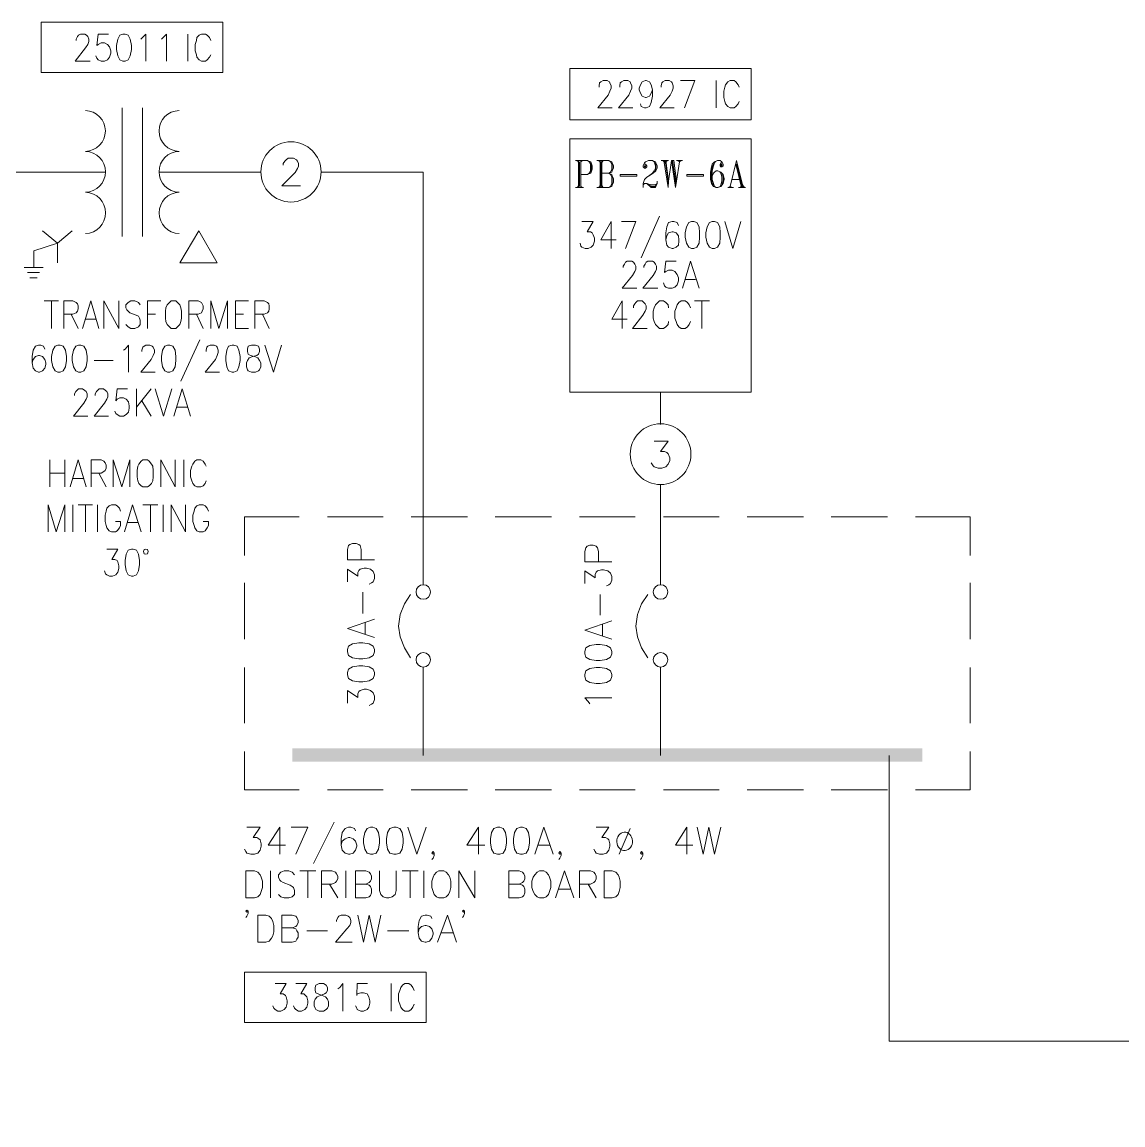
# Model space of a CAD drawing. Header units: inches. Extents: x 0.9 to 46, y 0.8 to 32.4.
# Drawn here: x 14.577 to 17.771, y 13.173 to 16.371 of the extents above; entities that cross this region are included whole.
import ezdxf

# ---------------------------------------------------------------- set-up
doc = ezdxf.new("R2010")
doc.units = ezdxf.units.IN
doc.header["$MEASUREMENT"] = 0
doc.layers.add('PDF_Geometry', color=7, linetype='Continuous')
doc.layers.add('PDF_Solid Fills', color=7, linetype='Continuous')

msp = doc.modelspace()

# ---------------------------------------------------------------- linework, layer by layer
at = {"layer": 'PDF_Geometry', "lineweight": 9}
for points in [[(14.6331, 16.3714), (15.1597, 16.3714), (15.1597, 16.2247), (14.6331, 16.2247)], [(14.8697, 16.3364), (14.8614, 16.333), (14.8547, 16.3214), (14.8514, 16.303), (14.8514, 16.2914), (14.8547, 16.273), (14.8614, 16.2614), (14.8697, 16.258), (14.8764, 16.258), (14.8847, 16.2614), (14.8914, 16.273), (14.8947, 16.2914), (14.8947, 16.303), (14.8914, 16.3214), (14.8847, 16.333), (14.8764, 16.3364)], [(16.1664, 16.2364), (16.693, 16.2364), (16.693, 16.088), (16.1664, 16.088)], [(16.1664, 15.2981), (16.693, 15.2981), (16.693, 16.033), (16.1664, 16.033)], [(16.6047, 15.9547), (16.608, 15.9547), (16.608, 15.9597), (16.6047, 15.9597)], [(16.3614, 15.9247), (16.313, 15.9247), (16.313, 15.9297), (16.3614, 15.9297)], [(16.383, 15.9514), (16.3864, 15.9514), (16.3864, 15.9547), (16.383, 15.9547)], [(16.5547, 15.9247), (16.5064, 15.9247), (16.5064, 15.9297), (16.5547, 15.9297)], [(16.5197, 15.793), (16.5114, 15.7897), (16.5047, 15.778), (16.5014, 15.7597), (16.5014, 15.748), (16.5047, 15.7297), (16.5114, 15.7181), (16.5197, 15.7147), (16.5264, 15.7147), (16.5347, 15.7181), (16.5414, 15.7297), (16.543, 15.748), (16.543, 15.7597), (16.5414, 15.778), (16.5347, 15.7897), (16.5264, 15.793)], [(16.5797, 15.793), (16.5714, 15.7897), (16.5647, 15.778), (16.5614, 15.7597), (16.5614, 15.748), (16.5647, 15.7297), (16.5714, 15.7181), (16.5797, 15.7147), (16.5864, 15.7147), (16.5947, 15.7181), (16.6014, 15.7297), (16.603, 15.748), (16.603, 15.7597), (16.6014, 15.778), (16.5947, 15.7897), (16.5864, 15.793)], [(15.0347, 15.673), (15.0897, 15.7664), (15.1431, 15.673)], [(15.0097, 15.5631), (15.0047, 15.5581), (14.9981, 15.5514), (14.9947, 15.5431), (14.9931, 15.5331), (14.9931, 15.5131), (14.9947, 15.503), (14.9981, 15.4947), (15.0047, 15.488), (15.0097, 15.483), (15.0231, 15.483), (15.0281, 15.488), (15.0347, 15.4947), (15.0381, 15.503), (15.0397, 15.5131), (15.0397, 15.5331), (15.0381, 15.5431), (15.0347, 15.5514), (15.0281, 15.5581), (15.0231, 15.5631)], [(14.6814, 15.4347), (14.6731, 15.4314), (14.6664, 15.4197), (14.6631, 15.4014), (14.6631, 15.3897), (14.6664, 15.3714), (14.6731, 15.3597), (14.6814, 15.3564), (14.6881, 15.3564), (14.6964, 15.3597), (14.7031, 15.3714), (14.7064, 15.3897), (14.7064, 15.4014), (14.7031, 15.4197), (14.6964, 15.4314), (14.6881, 15.4347)], [(14.7414, 15.4347), (14.7331, 15.4314), (14.7264, 15.4197), (14.723, 15.4014), (14.723, 15.3897), (14.7264, 15.3714), (14.7331, 15.3597), (14.7414, 15.3564), (14.7481, 15.3564), (14.7564, 15.3597), (14.7631, 15.3714), (14.7664, 15.3897), (14.7664, 15.4014), (14.7631, 15.4197), (14.7564, 15.4314), (14.7481, 15.4347)], [(14.9997, 15.4347), (14.9914, 15.4314), (14.9847, 15.4197), (14.9814, 15.4014), (14.9814, 15.3897), (14.9847, 15.3714), (14.9914, 15.3597), (14.9997, 15.3564), (15.0064, 15.3564), (15.0147, 15.3597), (15.0214, 15.3714), (15.0231, 15.3897), (15.0231, 15.4014), (15.0214, 15.4197), (15.0147, 15.4314), (15.0064, 15.4347)], [(15.1864, 15.4347), (15.1764, 15.4314), (15.1714, 15.4197), (15.1681, 15.4014), (15.1681, 15.3897), (15.1714, 15.3714), (15.1764, 15.3597), (15.1864, 15.3564), (15.1914, 15.3564), (15.2014, 15.3597), (15.2064, 15.3714), (15.2097, 15.3897), (15.2097, 15.4014), (15.2064, 15.4197), (15.2014, 15.4314), (15.1914, 15.4347)], [(15.2431, 15.4347), (15.2331, 15.4314), (15.2314, 15.4231), (15.2314, 15.4164), (15.2331, 15.4081), (15.2397, 15.4047), (15.2514, 15.4014), (15.2614, 15.398), (15.2664, 15.3897), (15.2697, 15.383), (15.2697, 15.3714), (15.2664, 15.363), (15.2631, 15.3597), (15.2547, 15.3564), (15.2431, 15.3564), (15.2331, 15.3597), (15.2314, 15.363), (15.2281, 15.3714), (15.2281, 15.383), (15.2314, 15.3897), (15.2364, 15.398), (15.2464, 15.4014), (15.258, 15.4047), (15.2631, 15.4081), (15.2664, 15.4164), (15.2664, 15.4231), (15.2631, 15.4314), (15.2547, 15.4347)], [(14.9281, 15.1014), (14.9231, 15.0981), (14.9164, 15.0897), (14.9131, 15.0831), (14.9114, 15.0714), (14.9114, 15.053), (14.9131, 15.0414), (14.9164, 15.033), (14.9231, 15.0264), (14.9281, 15.0231), (14.9414, 15.0231), (14.9464, 15.0264), (14.9531, 15.033), (14.9564, 15.0414), (14.9581, 15.053), (14.9581, 15.0714), (14.9564, 15.0831), (14.9531, 15.0897), (14.9464, 15.0981), (14.9414, 15.1014)], [(14.8947, 14.843), (14.8847, 14.8397), (14.8797, 14.828), (14.8764, 14.8097), (14.8764, 14.7981), (14.8797, 14.7797), (14.8847, 14.7681), (14.8947, 14.7647), (14.8997, 14.7647), (14.9097, 14.7681), (14.9147, 14.7797), (14.9181, 14.7981), (14.9181, 14.8097), (14.9147, 14.828), (14.9097, 14.8397), (14.8997, 14.843)], [(14.9431, 14.8364), (14.9414, 14.8414), (14.9364, 14.843), (14.9314, 14.8414), (14.9297, 14.8364), (14.9314, 14.8297), (14.9364, 14.828), (14.9414, 14.8297)], [(15.5214, 14.5447), (15.5247, 14.5347), (15.5364, 14.5281), (15.5547, 14.5247), (15.5664, 14.5247), (15.5847, 14.5281), (15.5964, 14.5347), (15.5997, 14.5447), (15.5997, 14.5514), (15.5964, 14.5614), (15.5847, 14.5681), (15.5664, 14.5714), (15.5547, 14.5714), (15.5364, 14.5681), (15.5247, 14.5614), (15.5214, 14.5514)], [(16.2097, 14.5397), (16.213, 14.5297), (16.2247, 14.5231), (16.243, 14.5197), (16.2547, 14.5197), (16.2731, 14.5231), (16.2847, 14.5297), (16.288, 14.5397), (16.288, 14.5464), (16.2847, 14.5564), (16.2731, 14.5631), (16.2547, 14.5664), (16.243, 14.5664), (16.2247, 14.5631), (16.213, 14.5564), (16.2097, 14.5464)], [(15.5214, 14.4781), (15.5247, 14.4681), (15.5364, 14.4614), (15.5547, 14.4581), (15.5664, 14.4581), (15.5847, 14.4614), (15.5964, 14.4681), (15.5997, 14.4781), (15.5997, 14.4847), (15.5964, 14.4947), (15.5847, 14.5014), (15.5664, 14.5047), (15.5547, 14.5047), (15.5364, 14.5014), (15.5247, 14.4947), (15.5214, 14.4847)], [(16.2097, 14.4731), (16.213, 14.4631), (16.2247, 14.4564), (16.243, 14.4531), (16.2547, 14.4531), (16.2731, 14.4564), (16.2847, 14.4631), (16.288, 14.4731), (16.288, 14.4797), (16.2847, 14.4898), (16.2731, 14.4964), (16.2547, 14.4997), (16.243, 14.4997), (16.2247, 14.4964), (16.213, 14.4898), (16.2097, 14.4797)], [(15.588, 14.0364), (15.5781, 14.0331), (15.5714, 14.0214), (15.568, 14.0031), (15.568, 13.9914), (15.5714, 13.9731), (15.5781, 13.9614), (15.588, 13.9581), (15.5947, 13.9581), (15.6047, 13.9614), (15.6114, 13.9731), (15.6147, 13.9914), (15.6147, 14.0031), (15.6114, 14.0214), (15.6047, 14.0331), (15.5947, 14.0364)], [(15.6564, 14.0364), (15.6447, 14.0331), (15.638, 14.0214), (15.6347, 14.0031), (15.6347, 13.9914), (15.638, 13.9731), (15.6447, 13.9614), (15.6564, 13.9581), (15.6631, 13.9581), (15.673, 13.9614), (15.6797, 13.9731), (15.6831, 13.9914), (15.6831, 14.0031), (15.6797, 14.0214), (15.673, 14.0331), (15.6631, 14.0364)], [(15.9564, 14.0364), (15.9464, 14.0331), (15.9397, 14.0214), (15.9364, 14.0031), (15.9364, 13.9914), (15.9397, 13.9731), (15.9464, 13.9614), (15.9564, 13.9581), (15.9631, 13.9581), (15.973, 13.9614), (15.9797, 13.9731), (15.983, 13.9914), (15.983, 14.0031), (15.9797, 14.0214), (15.973, 14.0331), (15.9631, 14.0364)], [(16.023, 14.0364), (16.013, 14.0331), (16.0064, 14.0214), (16.003, 14.0031), (16.003, 13.9914), (16.0064, 13.9731), (16.013, 13.9614), (16.023, 13.9581), (16.0297, 13.9581), (16.0397, 13.9614), (16.0464, 13.9731), (16.0497, 13.9914), (16.0497, 14.0031), (16.0464, 14.0214), (16.0397, 14.0331), (16.0297, 14.0364)], [(15.2264, 13.8314), (15.2264, 13.9097), (15.2514, 13.9097), (15.2614, 13.9064), (15.2681, 13.8981), (15.2714, 13.8914), (15.2747, 13.8797), (15.2747, 13.8614), (15.2714, 13.8498), (15.2681, 13.8414), (15.2614, 13.8348), (15.2514, 13.8314)], [(15.7864, 13.9097), (15.7797, 13.9064), (15.773, 13.8981), (15.7697, 13.8914), (15.7664, 13.8797), (15.7664, 13.8614), (15.7697, 13.8498), (15.773, 13.8414), (15.7797, 13.8348), (15.7864, 13.8314), (15.8014, 13.8314), (15.808, 13.8348), (15.8147, 13.8414), (15.8181, 13.8498), (15.8214, 13.8614), (15.8214, 13.8797), (15.8181, 13.8914), (15.8147, 13.8981), (15.808, 13.9064), (15.8014, 13.9097)], [(16.0781, 13.9097), (16.0714, 13.9064), (16.0647, 13.8981), (16.0597, 13.8914), (16.0564, 13.8797), (16.0564, 13.8614), (16.0597, 13.8498), (16.0647, 13.8414), (16.0714, 13.8348), (16.0781, 13.8314), (16.0914, 13.8314), (16.098, 13.8348), (16.1047, 13.8414), (16.108, 13.8498), (16.1114, 13.8614), (16.1114, 13.8797), (16.108, 13.8914), (16.1047, 13.8981), (16.098, 13.9064), (16.0914, 13.9097)], [(16.2664, 13.8314), (16.2664, 13.9097), (16.2897, 13.9097), (16.2997, 13.9064), (16.3064, 13.8981), (16.3097, 13.8914), (16.313, 13.8797), (16.313, 13.8614), (16.3097, 13.8498), (16.3064, 13.8414), (16.2997, 13.8348), (16.2897, 13.8314)], [(15.2614, 13.7031), (15.2614, 13.7814), (15.2847, 13.7814), (15.2947, 13.7781), (15.3014, 13.7714), (15.3047, 13.7631), (15.3081, 13.7514), (15.3081, 13.7331), (15.3047, 13.7214), (15.3014, 13.7148), (15.2947, 13.7064), (15.2847, 13.7031)], [(15.2231, 13.6164), (15.7497, 13.6164), (15.7497, 13.4698), (15.2231, 13.4698)], [(15.4397, 13.5831), (15.4297, 13.5781), (15.4281, 13.5714), (15.4281, 13.5631), (15.4297, 13.5564), (15.4364, 13.5531), (15.4481, 13.5481), (15.4581, 13.5448), (15.463, 13.5381), (15.4664, 13.5297), (15.4664, 13.5181), (15.463, 13.5114), (15.4597, 13.5081), (15.4514, 13.5031), (15.4397, 13.5031), (15.4297, 13.5081), (15.4281, 13.5114), (15.4247, 13.5181), (15.4247, 13.5297), (15.4281, 13.5381), (15.433, 13.5448), (15.4431, 13.5481), (15.4547, 13.5531), (15.4597, 13.5564), (15.463, 13.5631), (15.463, 13.5714), (15.4597, 13.5781), (15.4514, 13.5831)]]:
    msp.add_lwpolyline(points, close=True, dxfattribs=at)
for points in [[(14.7347, 16.318), (14.7347, 16.3214), (14.7381, 16.3297), (14.7414, 16.333), (14.7464, 16.3364), (14.7597, 16.3364), (14.7647, 16.333), (14.7681, 16.3297), (14.7714, 16.3214), (14.7714, 16.3147), (14.7681, 16.3064), (14.7614, 16.2964), (14.7314, 16.258), (14.7747, 16.258)], [(14.828, 16.3364), (14.7981, 16.3364), (14.7947, 16.303), (14.7981, 16.3064), (14.8064, 16.3114), (14.8164, 16.3114), (14.8247, 16.3064), (14.8314, 16.2997), (14.8347, 16.288), (14.8347, 16.2814), (14.8314, 16.2697), (14.8247, 16.2614), (14.8164, 16.258), (14.8064, 16.258), (14.7981, 16.2614), (14.7947, 16.2664), (14.7914, 16.273)], [(14.9214, 16.3214), (14.9264, 16.3264), (14.9364, 16.3364), (14.9364, 16.258)], [(14.9814, 16.3214), (14.9864, 16.3264), (14.9964, 16.3364), (14.9964, 16.258)], [(15.0581, 16.3364), (15.0581, 16.258)], [(15.1247, 16.318), (15.1214, 16.3264), (15.1147, 16.333), (15.1097, 16.3364), (15.0981, 16.3364), (15.0914, 16.333), (15.0847, 16.3264), (15.0831, 16.318), (15.0797, 16.3064), (15.0797, 16.288), (15.0831, 16.2764), (15.0847, 16.2697), (15.0914, 16.2614), (15.0981, 16.258), (15.1097, 16.258), (15.1147, 16.2614), (15.1214, 16.2697), (15.1247, 16.2764)], [(16.2514, 16.183), (16.2514, 16.1864), (16.2531, 16.1947), (16.2564, 16.198), (16.263, 16.2014), (16.2747, 16.2014), (16.2814, 16.198), (16.283, 16.1947), (16.2864, 16.1864), (16.2864, 16.1797), (16.283, 16.1714), (16.278, 16.1597), (16.248, 16.123), (16.2897, 16.123)], [(16.3114, 16.183), (16.3114, 16.1864), (16.313, 16.1947), (16.3164, 16.198), (16.323, 16.2014), (16.3347, 16.2014), (16.3414, 16.198), (16.343, 16.1947), (16.3464, 16.1864), (16.3464, 16.1797), (16.343, 16.1714), (16.338, 16.1597), (16.308, 16.123), (16.3497, 16.123)], [(16.4064, 16.1747), (16.403, 16.1647), (16.398, 16.1564), (16.388, 16.153), (16.3864, 16.153), (16.3764, 16.1564), (16.3714, 16.1647), (16.368, 16.1747), (16.368, 16.1797), (16.3714, 16.1897), (16.3764, 16.198), (16.3864, 16.2014), (16.388, 16.2014), (16.398, 16.198), (16.403, 16.1897), (16.4064, 16.1747), (16.4064, 16.1564), (16.403, 16.138), (16.398, 16.1264), (16.388, 16.123), (16.383, 16.123), (16.3731, 16.1264), (16.3714, 16.1347)], [(16.4314, 16.183), (16.4314, 16.1864), (16.433, 16.1947), (16.4364, 16.198), (16.443, 16.2014), (16.4547, 16.2014), (16.4614, 16.198), (16.463, 16.1947), (16.4664, 16.1864), (16.4664, 16.1797), (16.463, 16.1714), (16.458, 16.1597), (16.428, 16.123), (16.4697, 16.123)], [(16.4997, 16.123), (16.5297, 16.2014), (16.488, 16.2014)], [(16.5914, 16.2014), (16.5914, 16.123)], [(16.658, 16.183), (16.6547, 16.1897), (16.648, 16.198), (16.643, 16.2014), (16.6314, 16.2014), (16.6247, 16.198), (16.618, 16.1897), (16.6164, 16.183), (16.613, 16.1714), (16.613, 16.153), (16.6164, 16.1414), (16.618, 16.1347), (16.6247, 16.1264), (16.6314, 16.123), (16.643, 16.123), (16.648, 16.1264), (16.6547, 16.1347), (16.658, 16.1414)], [(14.8681, 15.7497), (14.8681, 16.123)], [(14.9264, 15.7497), (14.9264, 16.123)], [(15.3347, 15.9564), (15.3347, 15.9614), (15.3397, 15.968), (15.3431, 15.9714), (15.3497, 15.9764), (15.3647, 15.9764), (15.3731, 15.9714), (15.3764, 15.968), (15.3797, 15.9614), (15.3797, 15.953), (15.3764, 15.9464), (15.3697, 15.9347), (15.3314, 15.8964), (15.3847, 15.8964)], [(16.183, 15.9697), (16.2181, 15.9697), (16.2264, 15.9664), (16.228, 15.9631), (16.2314, 15.9547), (16.2314, 15.9447), (16.228, 15.9364), (16.2264, 15.933), (16.2181, 15.9297), (16.198, 15.9297)], [(16.1864, 15.9697), (16.1914, 15.9664)], [(16.1897, 15.9697), (16.1914, 15.9631)], [(16.1914, 15.9697), (16.1914, 15.8914)], [(16.1947, 15.9664), (16.1947, 15.8947)], [(16.198, 15.9697), (16.198, 15.8914)], [(16.1997, 15.9697), (16.198, 15.9631)], [(16.203, 15.9697), (16.198, 15.9664)], [(16.2181, 15.9697), (16.223, 15.9664), (16.2264, 15.9597), (16.2264, 15.9397), (16.223, 15.933), (16.2181, 15.9297)], [(16.2264, 15.9631), (16.228, 15.9547), (16.228, 15.9447), (16.2264, 15.9364)], [(16.2447, 15.9697), (16.2797, 15.9697), (16.288, 15.9664), (16.2897, 15.9631), (16.293, 15.9547), (16.293, 15.948), (16.2897, 15.9397), (16.288, 15.9364), (16.2797, 15.933), (16.288, 15.9297), (16.2897, 15.9247), (16.293, 15.918), (16.293, 15.9064), (16.2897, 15.8997), (16.288, 15.8947), (16.2797, 15.8914), (16.2447, 15.8914)], [(16.248, 15.9697), (16.2547, 15.9664)], [(16.2514, 15.9697), (16.2547, 15.9631)], [(16.2547, 15.9697), (16.2547, 15.8914)], [(16.2564, 15.9664), (16.2564, 15.8947)], [(16.2597, 15.9697), (16.2597, 15.8914)], [(16.2797, 15.9697), (16.2847, 15.9664), (16.288, 15.9597), (16.288, 15.9447), (16.2847, 15.9364), (16.2797, 15.933), (16.2597, 15.933)], [(16.263, 15.9697), (16.2597, 15.9631)], [(16.2647, 15.9697), (16.2597, 15.9664)], [(16.288, 15.9631), (16.2897, 15.9547), (16.2897, 15.948), (16.288, 15.9397)], [(16.383, 15.9597), (16.3864, 15.9597), (16.3897, 15.9547), (16.3897, 15.9514), (16.3864, 15.948), (16.383, 15.948), (16.3797, 15.9514), (16.3797, 15.9547), (16.383, 15.9631), (16.3864, 15.9664), (16.3947, 15.9697), (16.4064, 15.9697), (16.4147, 15.9664), (16.4164, 15.9631), (16.4197, 15.9547), (16.4197, 15.948), (16.4164, 15.9397), (16.408, 15.933), (16.3947, 15.9247), (16.3897, 15.9214), (16.383, 15.9147), (16.3797, 15.903), (16.3797, 15.8914)], [(16.4064, 15.9697), (16.4114, 15.9664), (16.4147, 15.9547), (16.4147, 15.948), (16.4114, 15.9397), (16.4064, 15.933), (16.3947, 15.9247)], [(16.4147, 15.9631), (16.4164, 15.9547), (16.4164, 15.948), (16.4147, 15.9397)], [(16.4314, 15.9697), (16.453, 15.9697)], [(16.4347, 15.9697), (16.443, 15.9664)], [(16.4364, 15.9697), (16.443, 15.9631)], [(16.4397, 15.9697), (16.4514, 15.8914), (16.4514, 15.9097), (16.443, 15.9697)], [(16.4447, 15.9697), (16.453, 15.9097), (16.4614, 15.9697), (16.473, 15.8914), (16.473, 15.9097), (16.4647, 15.9697)], [(16.448, 15.9697), (16.4447, 15.9631)], [(16.4514, 15.9697), (16.4447, 15.9664)], [(16.4614, 15.9697), (16.468, 15.9697), (16.4764, 15.9097), (16.4847, 15.9664)], [(16.4764, 15.9697), (16.493, 15.9697)], [(16.4797, 15.9697), (16.4847, 15.9664), (16.4897, 15.9697)], [(16.608, 15.9631), (16.6047, 15.9631), (16.603, 15.9597), (16.603, 15.9547), (16.6047, 15.9514), (16.608, 15.9514), (16.6114, 15.9547), (16.6114, 15.9597), (16.608, 15.9664), (16.603, 15.9697), (16.5947, 15.9697), (16.5864, 15.9664), (16.5797, 15.9597), (16.578, 15.9514), (16.5747, 15.9364), (16.5747, 15.9147), (16.578, 15.903), (16.583, 15.8947), (16.5914, 15.8914), (16.5964, 15.8914), (16.6047, 15.8947), (16.6114, 15.903), (16.6147, 15.9147), (16.6147, 15.918), (16.6114, 15.9297), (16.6047, 15.9364), (16.5964, 15.9397), (16.5914, 15.9397), (16.5864, 15.9364), (16.583, 15.933), (16.5797, 15.9247)], [(16.583, 15.9597), (16.5797, 15.9514), (16.578, 15.9364), (16.578, 15.9147), (16.5797, 15.903), (16.583, 15.8997)], [(16.5947, 15.9697), (16.588, 15.9664), (16.5864, 15.9631), (16.583, 15.9547), (16.5797, 15.9397), (16.5797, 15.9147), (16.583, 15.903), (16.5864, 15.8947), (16.5914, 15.8914)], [(16.6697, 15.8914), (16.6497, 15.9697), (16.6314, 15.8947)], [(16.648, 15.9597), (16.6647, 15.8914)], [(16.6497, 15.9597), (16.668, 15.8914)], [(14.8197, 15.9364), (14.5247, 15.9364)], [(15.2697, 15.9364), (14.9747, 15.9364)], [(15.7414, 14.7397), (15.7414, 15.9364), (15.4447, 15.9364)], [(16.2797, 15.933), (16.2847, 15.9297), (16.288, 15.9214), (16.288, 15.903), (16.2847, 15.8947), (16.2797, 15.8914)], [(16.5964, 15.8914), (16.603, 15.8947), (16.6047, 15.8997), (16.608, 15.9097), (16.608, 15.9214), (16.6047, 15.933), (16.603, 15.9364), (16.5964, 15.9397)], [(16.608, 15.903), (16.6114, 15.9097), (16.6114, 15.9214), (16.608, 15.9297)], [(16.1914, 15.8997), (16.1897, 15.8914)], [(16.198, 15.8997), (16.1997, 15.8914)], [(16.2547, 15.8997), (16.2514, 15.8914)], [(16.2597, 15.8997), (16.263, 15.8914)], [(16.288, 15.9247), (16.2897, 15.918), (16.2897, 15.9064), (16.288, 15.8997)], [(16.3797, 15.8997), (16.383, 15.903), (16.3897, 15.903), (16.403, 15.8997), (16.4147, 15.8997), (16.4197, 15.903)], [(16.4197, 15.9097), (16.4197, 15.903), (16.4164, 15.8947), (16.4147, 15.8914), (16.403, 15.8914), (16.3897, 15.903), (16.403, 15.8947), (16.4147, 15.8947), (16.4164, 15.8997)], [(16.453, 15.9097), (16.4514, 15.8914)], [(16.4764, 15.9097), (16.473, 15.8914)], [(16.6364, 15.9147), (16.6614, 15.9147)], [(16.6647, 15.8997), (16.6614, 15.8914)], [(16.668, 15.8997), (16.673, 15.8914)], [(16.183, 15.8914), (16.2064, 15.8914)], [(16.1914, 15.8947), (16.1864, 15.8914)], [(16.198, 15.8947), (16.203, 15.8914)], [(16.2547, 15.8947), (16.248, 15.8914)], [(16.2597, 15.8947), (16.2647, 15.8914)], [(16.6247, 15.8914), (16.6414, 15.8914)], [(16.628, 15.8914), (16.6314, 15.8947), (16.6364, 15.8914)], [(16.6564, 15.8914), (16.6764, 15.8914)], [(16.6647, 15.8947), (16.6597, 15.8914)], [(16.4264, 15.808), (16.3731, 15.688)], [(16.2014, 15.793), (16.2347, 15.793), (16.2164, 15.763), (16.2264, 15.763), (16.2314, 15.7597), (16.2347, 15.7547), (16.238, 15.7447), (16.238, 15.7364), (16.2347, 15.7247), (16.228, 15.7181), (16.2197, 15.7147), (16.2114, 15.7147), (16.2014, 15.7181), (16.198, 15.7214), (16.1964, 15.7297)], [(16.2864, 15.7147), (16.2864, 15.793), (16.2564, 15.7397), (16.3014, 15.7397)], [(16.328, 15.7147), (16.3581, 15.793), (16.3164, 15.793)], [(16.4814, 15.7814), (16.4781, 15.7897), (16.468, 15.793), (16.463, 15.793), (16.453, 15.7897), (16.448, 15.778), (16.4447, 15.7597), (16.4447, 15.7397), (16.448, 15.7247), (16.453, 15.7181), (16.463, 15.7147), (16.4664, 15.7147), (16.4747, 15.7181), (16.4814, 15.7247), (16.483, 15.7364), (16.483, 15.7397), (16.4814, 15.7514), (16.4747, 15.7597), (16.4664, 15.763), (16.463, 15.763), (16.453, 15.7597), (16.448, 15.7514), (16.4447, 15.7397)], [(16.6164, 15.793), (16.6397, 15.7147), (16.663, 15.793)], [(14.723, 15.7664), (14.6798, 15.7297), (14.6364, 15.7664)], [(14.6114, 15.6597), (14.6114, 15.708), (14.6798, 15.7297), (14.6798, 15.673)], [(16.3214, 15.6597), (16.3214, 15.6631), (16.3247, 15.6697), (16.328, 15.6747), (16.333, 15.678), (16.3464, 15.678), (16.3514, 15.6747), (16.3547, 15.6697), (16.3581, 15.6631), (16.3581, 15.6547), (16.3547, 15.6481), (16.348, 15.6364), (16.318, 15.5997), (16.3614, 15.5997)], [(16.3814, 15.6597), (16.3814, 15.6631), (16.3847, 15.6697), (16.388, 15.6747), (16.393, 15.678), (16.4064, 15.678), (16.4114, 15.6747), (16.4147, 15.6697), (16.418, 15.6631), (16.418, 15.6547), (16.4147, 15.6481), (16.408, 15.6364), (16.378, 15.5997), (16.4214, 15.5997)], [(16.4747, 15.678), (16.4447, 15.678), (16.4414, 15.6447), (16.4447, 15.6481), (16.453, 15.6514), (16.463, 15.6514), (16.4714, 15.6481), (16.4781, 15.6397), (16.4814, 15.6297), (16.4814, 15.6214), (16.4781, 15.6097), (16.4714, 15.603), (16.463, 15.5997), (16.453, 15.5997), (16.4447, 15.603), (16.4414, 15.6064), (16.438, 15.6147)], [(16.493, 15.5997), (16.5164, 15.678), (16.5414, 15.5997)], [(14.6381, 15.6597), (14.5831, 15.6597)], [(14.6281, 15.6447), (14.5931, 15.6447)], [(14.6214, 15.6297), (14.5997, 15.6297)], [(16.5014, 15.6247), (16.5314, 15.6247)], [(14.6414, 15.5631), (14.6831, 15.5631)], [(14.6631, 15.5631), (14.6631, 15.483)], [(14.6981, 15.483), (14.6981, 15.5631), (14.7247, 15.5631), (14.7347, 15.5581), (14.7381, 15.5547), (14.7397, 15.5481), (14.7397, 15.5397), (14.7381, 15.5331), (14.7347, 15.5281), (14.7247, 15.5247), (14.6981, 15.5247)], [(14.7531, 15.483), (14.7764, 15.5631), (14.7997, 15.483)], [(14.8147, 15.483), (14.8147, 15.5631), (14.8581, 15.483), (14.8581, 15.5631)], [(14.9197, 15.5514), (14.9147, 15.5581), (14.9047, 15.5631), (14.8931, 15.5631), (14.8847, 15.5581), (14.8781, 15.5514), (14.8781, 15.5431), (14.8814, 15.5364), (14.8847, 15.5331), (14.8897, 15.5281), (14.9081, 15.5214), (14.9147, 15.518), (14.9181, 15.5131), (14.9197, 15.5064), (14.9197, 15.4947), (14.9147, 15.488), (14.9047, 15.483), (14.8931, 15.483), (14.8847, 15.488), (14.8781, 15.4947)], [(14.9414, 15.483), (14.9414, 15.5631), (14.9797, 15.5631)], [(15.0614, 15.483), (15.0614, 15.5631), (15.088, 15.5631), (15.0981, 15.5581), (15.0997, 15.5547), (15.1031, 15.5481), (15.1031, 15.5397), (15.0997, 15.5331), (15.0981, 15.5281), (15.088, 15.5247), (15.0614, 15.5247)], [(15.1247, 15.483), (15.1247, 15.5631), (15.1481, 15.483), (15.173, 15.5631), (15.173, 15.483)], [(15.2347, 15.483), (15.1964, 15.483), (15.1964, 15.5631), (15.2347, 15.5631)], [(15.2531, 15.483), (15.2531, 15.5631), (15.2797, 15.5631), (15.2897, 15.5581), (15.293, 15.5547), (15.2947, 15.5481), (15.2947, 15.5397), (15.293, 15.5331), (15.2897, 15.5281), (15.2797, 15.5247), (15.2531, 15.5247)], [(16.318, 15.483), (16.318, 15.5631), (16.288, 15.5097), (16.333, 15.5097)], [(16.3514, 15.5431), (16.3514, 15.5481), (16.3547, 15.5547), (16.3581, 15.5581), (16.363, 15.5631), (16.3764, 15.5631), (16.3814, 15.5581), (16.3847, 15.5547), (16.388, 15.5481), (16.388, 15.5397), (16.3847, 15.5331), (16.378, 15.5214), (16.348, 15.483), (16.3914, 15.483)], [(16.453, 15.5431), (16.4514, 15.5514), (16.4447, 15.5581), (16.438, 15.5631), (16.4264, 15.5631), (16.4214, 15.5581), (16.4147, 15.5514), (16.4114, 15.5431), (16.408, 15.5331), (16.408, 15.5131), (16.4114, 15.503), (16.4147, 15.4947), (16.4214, 15.488), (16.4264, 15.483), (16.438, 15.483), (16.4447, 15.488), (16.4514, 15.4947), (16.453, 15.503)], [(16.5164, 15.5431), (16.513, 15.5514), (16.508, 15.5581), (16.5014, 15.5631), (16.4897, 15.5631), (16.483, 15.5581), (16.4781, 15.5514), (16.4747, 15.5431), (16.4714, 15.5331), (16.4714, 15.5131), (16.4747, 15.503), (16.4781, 15.4947), (16.483, 15.488), (16.4897, 15.483), (16.5014, 15.483), (16.508, 15.488), (16.513, 15.4947), (16.5164, 15.503)], [(16.528, 15.5631), (16.5714, 15.5631)], [(16.5497, 15.5631), (16.5497, 15.483)], [(14.7197, 15.5247), (14.7397, 15.483)], [(14.9414, 15.5247), (14.9647, 15.5247)], [(15.0831, 15.5247), (15.1031, 15.483)], [(15.1964, 15.5247), (15.2197, 15.5247)], [(15.2747, 15.5247), (15.2947, 15.483)], [(14.7614, 15.5097), (14.7914, 15.5097)], [(15.0931, 15.4497), (15.0381, 15.3297)], [(14.6431, 15.4231), (14.6397, 15.4314), (14.6314, 15.4347), (14.6247, 15.4347), (14.6164, 15.4314), (14.6097, 15.4197), (14.6064, 15.4014), (14.6064, 15.383), (14.6097, 15.3681), (14.6164, 15.3597), (14.6247, 15.3564), (14.6281, 15.3564), (14.6364, 15.3597), (14.6431, 15.3681), (14.6464, 15.378), (14.6464, 15.383), (14.6431, 15.3931), (14.6364, 15.4014), (14.6281, 15.4047), (14.6247, 15.4047), (14.6164, 15.4014), (14.6097, 15.3931), (14.6064, 15.383)], [(14.8714, 15.4197), (14.8764, 15.4231), (14.8864, 15.4347), (14.8864, 15.3564)], [(14.9247, 15.4164), (14.9247, 15.4197), (14.9281, 15.4281), (14.9314, 15.4314), (14.9364, 15.4347), (14.948, 15.4347), (14.9547, 15.4314), (14.9581, 15.4281), (14.9614, 15.4197), (14.9614, 15.413), (14.9581, 15.4047), (14.9514, 15.3931), (14.9214, 15.3564), (14.9631, 15.3564)], [(15.1114, 15.4164), (15.1114, 15.4197), (15.1131, 15.4281), (15.1164, 15.4314), (15.123, 15.4347), (15.1347, 15.4347), (15.1414, 15.4314), (15.1431, 15.4281), (15.1464, 15.4197), (15.1464, 15.413), (15.1431, 15.4047), (15.1381, 15.3931), (15.1081, 15.3564), (15.1497, 15.3564)], [(15.2814, 15.4347), (15.3064, 15.3564), (15.3297, 15.4347)], [(14.7864, 15.3897), (14.8414, 15.3897)], [(14.7297, 15.2881), (14.7297, 15.293), (14.7331, 15.2997), (14.7364, 15.3031), (14.7414, 15.3081), (14.7531, 15.3081), (14.7597, 15.3031), (14.7631, 15.2997), (14.7664, 15.293), (14.7664, 15.2847), (14.7631, 15.278), (14.7564, 15.2664), (14.7264, 15.2281), (14.7681, 15.2281)], [(14.7897, 15.2881), (14.7897, 15.293), (14.7931, 15.2997), (14.7964, 15.3031), (14.8014, 15.3081), (14.8131, 15.3081), (14.8197, 15.3031), (14.8231, 15.2997), (14.8264, 15.293), (14.8264, 15.2847), (14.8231, 15.278), (14.8164, 15.2664), (14.7864, 15.2281), (14.828, 15.2281)], [(14.8831, 15.3081), (14.8531, 15.3081), (14.8497, 15.273), (14.8531, 15.278), (14.8614, 15.2814), (14.8714, 15.2814), (14.8797, 15.278), (14.8864, 15.2697), (14.8881, 15.258), (14.8881, 15.2514), (14.8864, 15.2397), (14.8797, 15.2331), (14.8714, 15.2281), (14.8614, 15.2281), (14.8531, 15.2331), (14.8497, 15.2364), (14.8464, 15.243)], [(14.9097, 15.3081), (14.9097, 15.2281)], [(14.9514, 15.3081), (14.9097, 15.2547)], [(14.9631, 15.3081), (14.9881, 15.2281), (15.0114, 15.3081)], [(15.0181, 15.2281), (15.0414, 15.3081), (15.0664, 15.2281)], [(16.4297, 15.2047), (16.4297, 15.2981)], [(14.9247, 15.273), (14.9514, 15.2281)], [(15.0264, 15.2547), (15.0564, 15.2547)], [(16.4114, 15.1564), (16.4514, 15.1564), (16.4297, 15.1264), (16.4414, 15.1264), (16.448, 15.123), (16.4514, 15.1197), (16.4564, 15.1081), (16.4564, 15.0997), (16.4514, 15.0897), (16.4447, 15.0814), (16.433, 15.0781), (16.423, 15.0781), (16.4114, 15.0814), (16.408, 15.0847), (16.403, 15.0931)], [(14.6581, 15.1014), (14.6581, 15.0231)], [(14.7014, 15.1014), (14.7014, 15.0231)], [(14.7164, 15.0231), (14.7397, 15.1014), (14.7631, 15.0231)], [(14.7781, 15.0231), (14.7781, 15.1014), (14.8064, 15.1014), (14.8147, 15.0981), (14.8181, 15.0931), (14.8214, 15.0864), (14.8214, 15.0781), (14.8181, 15.0714), (14.8147, 15.068), (14.8064, 15.0631), (14.7781, 15.0631)], [(14.8414, 15.0231), (14.8414, 15.1014), (14.8664, 15.0231), (14.8897, 15.1014), (14.8897, 15.0231)], [(14.9797, 15.0231), (14.9797, 15.1014), (15.0214, 15.0231), (15.0214, 15.1014)], [(15.0464, 15.1014), (15.0464, 15.0231)], [(15.1114, 15.0831), (15.1081, 15.0897), (15.1031, 15.0981), (15.0964, 15.1014), (15.0847, 15.1014), (15.0781, 15.0981), (15.0731, 15.0897), (15.0697, 15.0831), (15.0664, 15.0714), (15.0664, 15.053), (15.0697, 15.0414), (15.0731, 15.033), (15.0781, 15.0264), (15.0847, 15.0231), (15.0964, 15.0231), (15.1031, 15.0264), (15.1081, 15.033), (15.1114, 15.0414)], [(14.6581, 15.0631), (14.7014, 15.0631)], [(14.7247, 15.0481), (14.7547, 15.0481)], [(14.7997, 15.0631), (14.8214, 15.0231)], [(16.4297, 14.7397), (16.4297, 15.0297)], [(14.6531, 14.8931), (14.6531, 14.9714), (14.6764, 14.8931), (14.7014, 14.9714), (14.7014, 14.8931)], [(14.7247, 14.9714), (14.7247, 14.8931)], [(14.7397, 14.9714), (14.7814, 14.9714)], [(14.7614, 14.9714), (14.7614, 14.8931)], [(14.7964, 14.9714), (14.7964, 14.8931)], [(14.863, 14.9531), (14.8597, 14.9614), (14.8531, 14.9681), (14.8481, 14.9714), (14.8364, 14.9714), (14.8297, 14.9681), (14.8231, 14.9614), (14.8214, 14.9531), (14.8181, 14.9414), (14.8181, 14.9231), (14.8214, 14.9114), (14.8231, 14.9047), (14.8297, 14.8964), (14.8364, 14.8931), (14.8481, 14.8931), (14.8531, 14.8964), (14.8597, 14.9047), (14.863, 14.9114), (14.863, 14.9231), (14.8481, 14.9231)], [(14.8747, 14.8931), (14.898, 14.9714), (14.9231, 14.8931)], [(14.9281, 14.9714), (14.9714, 14.9714)], [(14.9497, 14.9714), (14.9497, 14.8931)], [(14.9864, 14.9714), (14.9864, 14.8931)], [(15.0097, 14.8931), (15.0097, 14.9714), (15.0514, 14.8931), (15.0514, 14.9714)], [(15.1181, 14.9531), (15.1147, 14.9614), (15.1081, 14.9681), (15.1031, 14.9714), (15.0914, 14.9714), (15.0847, 14.9681), (15.0781, 14.9614), (15.0764, 14.9531), (15.0731, 14.9414), (15.0731, 14.9231), (15.0764, 14.9114), (15.0781, 14.9047), (15.0847, 14.8964), (15.0914, 14.8931), (15.1031, 14.8931), (15.1081, 14.8964), (15.1147, 14.9047), (15.1181, 14.9114), (15.1181, 14.9231), (15.1031, 14.9231)], [(15.2231, 14.8247), (15.2231, 14.9364), (15.3814, 14.9364)], [(15.463, 14.9364), (15.6247, 14.9364)], [(15.7064, 14.9364), (15.8697, 14.9364)], [(15.9497, 14.9364), (16.1131, 14.9364)], [(16.1947, 14.9364), (16.3564, 14.9364)], [(16.438, 14.9364), (16.5997, 14.9364)], [(16.6814, 14.9364), (16.8447, 14.9364)], [(16.9247, 14.9364), (17.088, 14.9364)], [(17.1697, 14.9364), (17.328, 14.9364), (17.328, 14.8247)], [(14.8831, 14.9197), (14.9131, 14.9197)], [(14.8231, 14.843), (14.8547, 14.843), (14.8381, 14.8131), (14.8464, 14.8131), (14.8531, 14.8097), (14.8547, 14.8064), (14.8581, 14.7947), (14.8581, 14.7864), (14.8547, 14.7764), (14.8497, 14.7681), (14.8397, 14.7647), (14.8314, 14.7647), (14.8231, 14.7681), (14.8197, 14.7714), (14.8164, 14.7797)], [(15.5997, 14.8114), (15.5214, 14.8114), (15.5214, 14.8414), (15.5247, 14.8531), (15.5281, 14.8564), (15.5364, 14.8597), (15.5464, 14.8597), (15.5547, 14.8564), (15.5581, 14.8531), (15.5614, 14.8414), (15.5614, 14.8114)], [(16.288, 14.8064), (16.2097, 14.8064), (16.2097, 14.8364), (16.213, 14.8464), (16.2164, 14.8514), (16.2247, 14.8547), (16.2347, 14.8547), (16.243, 14.8514), (16.2464, 14.8464), (16.2497, 14.8364), (16.2497, 14.8064)], [(15.5214, 14.7481), (15.5214, 14.7847), (15.5514, 14.7647), (15.5514, 14.7747), (15.5547, 14.7814), (15.5581, 14.7847), (15.5697, 14.7881), (15.5764, 14.7881), (15.588, 14.7847), (15.5964, 14.7781), (15.5997, 14.7681), (15.5997, 14.758), (15.5964, 14.7481), (15.5914, 14.7447), (15.5847, 14.7414)], [(16.2097, 14.7431), (16.2097, 14.7797), (16.2397, 14.7597), (16.2397, 14.7697), (16.243, 14.7764), (16.2464, 14.7797), (16.258, 14.7831), (16.2647, 14.7831), (16.2764, 14.7797), (16.2847, 14.7731), (16.288, 14.7631), (16.288, 14.7531), (16.2847, 14.7431), (16.2797, 14.7397), (16.2731, 14.7364)], [(15.2231, 14.5814), (15.2231, 14.7447)], [(17.328, 14.7447), (17.328, 14.5814)], [(15.5664, 14.6564), (15.5664, 14.7181)], [(15.7047, 14.7114), (15.6864, 14.6847), (15.6747, 14.6531), (15.6697, 14.6197), (15.6747, 14.5881), (15.6864, 14.5564), (15.7047, 14.5281)], [(16.2547, 14.6514), (16.2547, 14.7114)], [(16.393, 14.7114), (16.3747, 14.6847), (16.363, 14.6531), (16.3581, 14.6197), (16.363, 14.5881), (16.3747, 14.5564), (16.393, 14.5281)], [(15.5997, 14.5864), (15.5214, 14.6131), (15.5997, 14.6397)], [(15.573, 14.5964), (15.573, 14.6297)], [(16.288, 14.5814), (16.2097, 14.6081), (16.288, 14.6347)], [(16.2614, 14.5914), (16.2614, 14.6247)], [(15.2231, 14.3381), (15.2231, 14.4997)], [(15.7414, 14.4997), (15.7414, 14.2447)], [(16.4297, 14.4997), (16.4297, 14.2447)], [(17.328, 14.4997), (17.328, 14.3381)], [(15.5214, 14.3964), (15.5214, 14.4331), (15.5514, 14.4131), (15.5514, 14.4231), (15.5547, 14.4297), (15.5581, 14.4331), (15.5697, 14.4364), (15.5764, 14.4364), (15.588, 14.4331), (15.5964, 14.4264), (15.5997, 14.4164), (15.5997, 14.4064), (15.5964, 14.3964), (15.5914, 14.3931), (15.5847, 14.3897)], [(16.2247, 14.3947), (16.2197, 14.4014), (16.2097, 14.4114), (16.288, 14.4114)], [(15.3814, 14.1448), (15.2231, 14.1448), (15.2231, 14.2564)], [(17.093, 14.2447), (17.093, 13.4164), (18.3213, 13.4164), (18.3213, 13.1731)], [(17.328, 14.2564), (17.328, 14.1448), (17.1697, 14.1448)], [(15.6247, 14.1448), (15.463, 14.1448)], [(15.8697, 14.1448), (15.7064, 14.1448)], [(16.1131, 14.1448), (15.9497, 14.1448)], [(16.3564, 14.1448), (16.1947, 14.1448)], [(16.5997, 14.1448), (16.438, 14.1448)], [(16.8447, 14.1448), (16.6814, 14.1448)], [(17.088, 14.1448), (16.9247, 14.1448)], [(15.483, 14.0514), (15.4231, 13.9314)], [(15.2297, 14.0364), (15.2681, 14.0364), (15.2481, 14.0064), (15.258, 14.0064), (15.2647, 14.0031), (15.2681, 13.9997), (15.2714, 13.9881), (15.2714, 13.9814), (15.2681, 13.9698), (15.2614, 13.9614), (15.2514, 13.9581), (15.2414, 13.9581), (15.2297, 13.9614), (15.2264, 13.9664), (15.2231, 13.9731)], [(15.3247, 13.9581), (15.3247, 14.0364), (15.2914, 13.9847), (15.3414, 13.9847)], [(15.3714, 13.9581), (15.4064, 14.0364), (15.3581, 14.0364)], [(15.5447, 14.0264), (15.5414, 14.0331), (15.5314, 14.0364), (15.5247, 14.0364), (15.5147, 14.0331), (15.5064, 14.0214), (15.503, 14.0031), (15.503, 13.9847), (15.5064, 13.9698), (15.5147, 13.9614), (15.5247, 13.9581), (15.5281, 13.9581), (15.538, 13.9614), (15.5447, 13.9698), (15.5481, 13.9814), (15.5481, 13.9847), (15.5447, 13.9964), (15.538, 14.0031), (15.5281, 14.0064), (15.5247, 14.0064), (15.5147, 14.0031), (15.5064, 13.9964), (15.503, 13.9847)], [(15.6964, 14.0364), (15.723, 13.9581), (15.7497, 14.0364)], [(15.9014, 13.9581), (15.9014, 14.0364), (15.868, 13.9847), (15.9197, 13.9847)], [(16.0647, 13.9581), (16.0914, 14.0364), (16.118, 13.9581)], [(16.243, 14.0364), (16.2797, 14.0364), (16.2597, 14.0064), (16.2697, 14.0064), (16.2764, 14.0031), (16.2797, 13.9997), (16.283, 13.9881), (16.283, 13.9814), (16.2797, 13.9698), (16.2731, 13.9614), (16.263, 13.9581), (16.2531, 13.9581), (16.243, 13.9614), (16.2397, 13.9664), (16.2364, 13.9731)], [(16.3414, 14.0331), (16.3097, 13.9581)], [(16.5064, 13.9581), (16.5064, 14.0364), (16.473, 13.9847), (16.523, 13.9847)], [(16.5364, 14.0364), (16.553, 13.9581), (16.5697, 14.0364), (16.5864, 13.9581), (16.6047, 14.0364)], [(16.0747, 13.9847), (16.108, 13.9847)], [(15.773, 13.9614), (15.7697, 13.9581), (15.7664, 13.9614), (15.7697, 13.9664), (15.773, 13.9614), (15.773, 13.9548), (15.7697, 13.9464), (15.7664, 13.9431)], [(16.1414, 13.9614), (16.138, 13.9581), (16.1347, 13.9614), (16.138, 13.9664), (16.1414, 13.9614), (16.1414, 13.9548), (16.138, 13.9464), (16.1347, 13.9431)], [(16.378, 13.9614), (16.3747, 13.9581), (16.3714, 13.9614), (16.3747, 13.9664), (16.378, 13.9614), (16.378, 13.9548), (16.3747, 13.9464), (16.3714, 13.9431)], [(15.2981, 13.9097), (15.2981, 13.8314)], [(15.3681, 13.8981), (15.3614, 13.9064), (15.3514, 13.9097), (15.3381, 13.9097), (15.3281, 13.9064), (15.3214, 13.8981), (15.3214, 13.8914), (15.3247, 13.8831), (15.3281, 13.8797), (15.3347, 13.8764), (15.3547, 13.8681), (15.3614, 13.8648), (15.3647, 13.8614), (15.3681, 13.8531), (15.3681, 13.8414), (15.3614, 13.8348), (15.3514, 13.8314), (15.3381, 13.8314), (15.3281, 13.8348), (15.3214, 13.8414)], [(15.383, 13.9097), (15.4297, 13.9097)], [(15.4064, 13.9097), (15.4064, 13.8314)], [(15.4464, 13.8314), (15.4464, 13.9097), (15.4764, 13.9097), (15.4864, 13.9064), (15.4897, 13.9014), (15.4931, 13.8947), (15.4931, 13.8864), (15.4897, 13.8797), (15.4864, 13.8764), (15.4764, 13.8714), (15.4464, 13.8714)], [(15.5164, 13.9097), (15.5164, 13.8314)], [(15.5747, 13.8714), (15.5847, 13.8681), (15.588, 13.8648), (15.5914, 13.8564), (15.5914, 13.8464), (15.588, 13.8381), (15.5847, 13.8348), (15.5747, 13.8314), (15.5447, 13.8314), (15.5447, 13.9097), (15.5747, 13.9097), (15.5847, 13.9064), (15.588, 13.9014), (15.5914, 13.8947), (15.5914, 13.8864), (15.588, 13.8797), (15.5847, 13.8764), (15.5747, 13.8714), (15.5447, 13.8714)], [(15.6147, 13.9097), (15.6147, 13.8531), (15.6181, 13.8414), (15.6247, 13.8348), (15.6347, 13.8314), (15.6414, 13.8314), (15.6514, 13.8348), (15.6597, 13.8414), (15.6631, 13.8531), (15.6631, 13.9097)], [(15.6797, 13.9097), (15.7264, 13.9097)], [(15.7031, 13.9097), (15.7031, 13.8314)], [(15.743, 13.9097), (15.743, 13.8314)], [(15.8447, 13.8314), (15.8447, 13.9097), (15.8914, 13.8314), (15.8914, 13.9097)], [(16.0197, 13.8714), (16.0297, 13.8681), (16.033, 13.8648), (16.0364, 13.8564), (16.0364, 13.8464), (16.033, 13.8381), (16.0297, 13.8348), (16.0197, 13.8314), (15.9897, 13.8314), (15.9897, 13.9097), (16.0197, 13.9097), (16.0297, 13.9064), (16.033, 13.9014), (16.0364, 13.8947), (16.0364, 13.8864), (16.033, 13.8797), (16.0297, 13.8764), (16.0197, 13.8714), (15.9897, 13.8714)], [(16.1247, 13.8314), (16.1514, 13.9097), (16.178, 13.8314)], [(16.1947, 13.8314), (16.1947, 13.9097), (16.2264, 13.9097), (16.2364, 13.9064), (16.2397, 13.9014), (16.243, 13.8947), (16.243, 13.8864), (16.2397, 13.8797), (16.2364, 13.8764), (16.2264, 13.8714), (16.1947, 13.8714)], [(15.4697, 13.8714), (15.4931, 13.8314)], [(16.1347, 13.8564), (16.1681, 13.8564)], [(16.2197, 13.8714), (16.243, 13.8314)], [(15.2331, 13.7931), (15.2297, 13.7897), (15.2264, 13.7931), (15.2297, 13.7964), (15.2331, 13.7931), (15.2331, 13.7864), (15.2297, 13.7781), (15.2264, 13.7747)], [(15.8614, 13.7931), (15.8581, 13.7897), (15.8547, 13.7931), (15.8581, 13.7964), (15.8614, 13.7931), (15.8614, 13.7864), (15.8581, 13.7781), (15.8547, 13.7747)], [(15.3614, 13.7448), (15.3714, 13.7414), (15.3747, 13.7364), (15.378, 13.7298), (15.378, 13.7181), (15.3747, 13.7114), (15.3714, 13.7064), (15.3614, 13.7031), (15.3314, 13.7031), (15.3314, 13.7814), (15.3614, 13.7814), (15.3714, 13.7781), (15.3747, 13.7747), (15.378, 13.7664), (15.378, 13.7597), (15.3747, 13.7514), (15.3714, 13.7481), (15.3614, 13.7448), (15.3314, 13.7448)], [(15.4897, 13.7631), (15.4897, 13.7664), (15.4931, 13.7747), (15.4964, 13.7781), (15.503, 13.7814), (15.5164, 13.7814), (15.5231, 13.7781), (15.5281, 13.7747), (15.5314, 13.7664), (15.5314, 13.7597), (15.5281, 13.7514), (15.5197, 13.7414), (15.4864, 13.7031), (15.5347, 13.7031)], [(15.5514, 13.7814), (15.568, 13.7031), (15.5847, 13.7814), (15.6014, 13.7031), (15.6181, 13.7814)], [(15.7664, 13.7714), (15.763, 13.7781), (15.7531, 13.7814), (15.7464, 13.7814), (15.7364, 13.7781), (15.7297, 13.7664), (15.7264, 13.7481), (15.7264, 13.7298), (15.7297, 13.7148), (15.7364, 13.7064), (15.7464, 13.7031), (15.7497, 13.7031), (15.7597, 13.7064), (15.7664, 13.7148), (15.7697, 13.7264), (15.7697, 13.7298), (15.7664, 13.7414), (15.7597, 13.7481), (15.7497, 13.7514), (15.7464, 13.7514), (15.7364, 13.7481), (15.7297, 13.7414), (15.7264, 13.7298)], [(15.783, 13.7031), (15.8114, 13.7814), (15.8381, 13.7031)], [(15.4031, 13.7364), (15.463, 13.7364)], [(15.638, 13.7364), (15.6997, 13.7364)], [(15.793, 13.7298), (15.828, 13.7298)], [(15.3114, 13.5831), (15.3431, 13.5831), (15.3264, 13.5531), (15.3347, 13.5531), (15.3414, 13.5481), (15.3431, 13.5448), (15.3464, 13.5331), (15.3464, 13.5264), (15.3431, 13.5147), (15.3381, 13.5081), (15.3281, 13.5031), (15.3197, 13.5031), (15.3114, 13.5081), (15.3081, 13.5114), (15.3047, 13.5181)], [(15.3714, 13.5831), (15.4031, 13.5831), (15.3864, 13.5531), (15.3947, 13.5531), (15.3997, 13.5481), (15.4031, 13.5448), (15.4064, 13.5331), (15.4064, 13.5264), (15.4031, 13.5147), (15.398, 13.5081), (15.3881, 13.5031), (15.3797, 13.5031), (15.3714, 13.5081), (15.3681, 13.5114), (15.3647, 13.5181)], [(15.4931, 13.5681), (15.4997, 13.5714), (15.5081, 13.5831), (15.5081, 13.5031)], [(15.5797, 13.5831), (15.5497, 13.5831), (15.5481, 13.5481), (15.5497, 13.5531), (15.5597, 13.5564), (15.568, 13.5564), (15.5781, 13.5531), (15.583, 13.5448), (15.5864, 13.5331), (15.5864, 13.5264), (15.583, 13.5147), (15.5781, 13.5081), (15.568, 13.5031), (15.5597, 13.5031), (15.5497, 13.5081), (15.5481, 13.5114), (15.5447, 13.5181)], [(15.6481, 13.5831), (15.6481, 13.5031)], [(15.7147, 13.5631), (15.7114, 13.5714), (15.7064, 13.5781), (15.6997, 13.5831), (15.688, 13.5831), (15.6814, 13.5781), (15.6764, 13.5714), (15.673, 13.5631), (15.6697, 13.5531), (15.6697, 13.5331), (15.673, 13.5231), (15.6764, 13.5147), (15.6814, 13.5081), (15.688, 13.5031), (15.6997, 13.5031), (15.7064, 13.5081), (15.7114, 13.5147), (15.7147, 13.5231)]]:
    msp.add_lwpolyline(points, dxfattribs=at)
for points in [[(14.7614, 15.758, 0.964576), (14.7614, 15.878, 0.97436), (14.7614, 15.9964, 0.974369), (14.7614, 16.1147)], [(15.033, 16.1147, 0.982961), (15.033, 15.9964, 0.982952), (15.033, 15.878, 0.964022), (15.033, 15.758)]]:
    msp.add_lwpolyline(points, format="xyb", dxfattribs=at)
for centre, radius in [((15.3574, 15.9368), 0.0873), ((16.4299, 15.1183), 0.0881), ((15.7414, 14.7186), 0.0211), ((16.4297, 14.7186), 0.0211), ((15.7414, 14.5219), 0.0211), ((16.4297, 14.5219), 0.0211)]:
    msp.add_circle(centre, radius, dxfattribs=at)
msp.add_ellipse((16.3255, 13.9955), major_axis=(0, 0.0268), ratio=0.849558, start_param=0.25903, end_param=6.542215, dxfattribs=at)
at = {"layer": 'PDF_Solid Fills', "color": 8, "lineweight": 9, "true_color": 0x808080, "transparency": 33554559}
for points in [[(15.3614, 14.2648), (15.3614, 14.2264), (17.1897, 14.2648)], [(15.3614, 14.2264), (17.1897, 14.2648), (17.1897, 14.2264)]]:
    msp.add_solid(points, dxfattribs=at)

doc.saveas('drawing.dxf')
